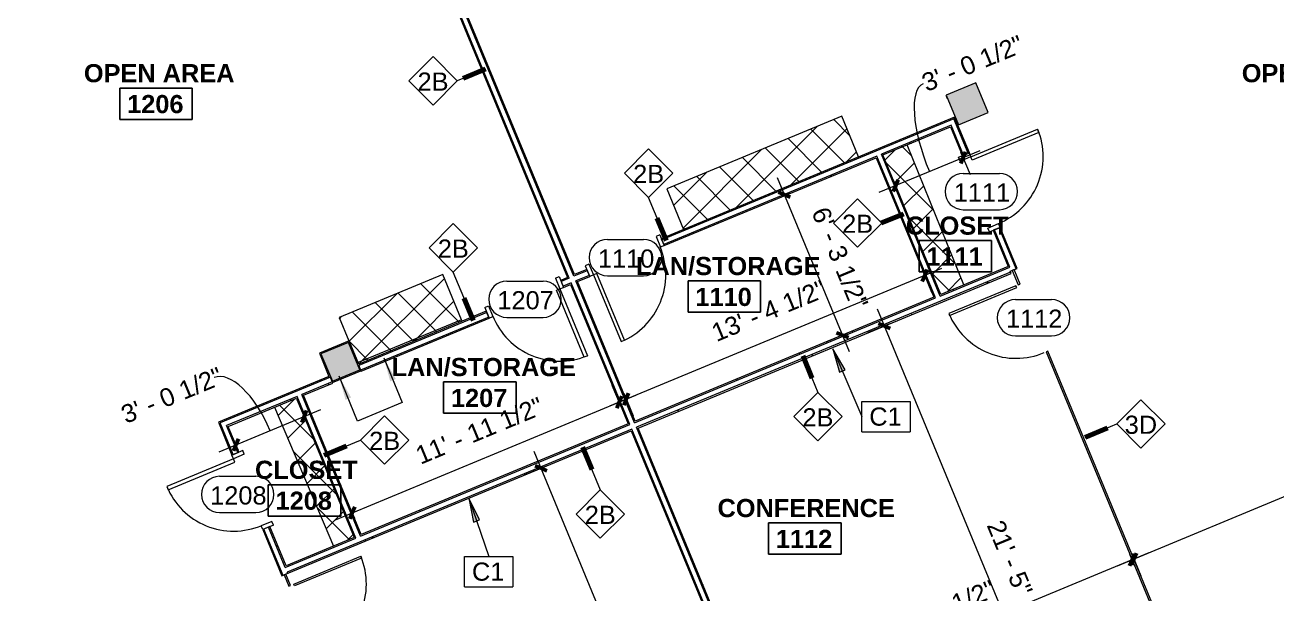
# Model space of a CAD drawing. Header units: inches. Extents: x 488 to 2071, y 800 to 2512.
# Drawn here: x 921 to 1542, y 1842 to 2124 of the extents above; entities that cross this region are included whole.
import ezdxf

# ---------------------------------------------------------------- set-up
doc = ezdxf.new("R2010")
doc.units = ezdxf.units.IN
doc.header["$MEASUREMENT"] = 0
for name, color, linetype, lineweight in [('A-ANNO-DIMS', 211, 'Continuous', 9), ('A-ANNO-DIMS-96', 211, 'Continuous', 9), ('A-ANNO-KEYN', 231, 'Continuous', 9), ('A-ANNO-NOTE', 131, 'Continuous', 9), ('A-AREA-IDEN', 2, 'Continuous', 9), ('A-COLS', 52, 'Continuous', 13), ('A-DOOR', 31, 'Continuous', 13), ('A-DOOR-FRAM', 31, 'Continuous', 20), ('A-DOOR-IDEN', 31, 'Continuous', 9), ('A-Flor-Shel-Tptn', 8, 'Continuous', 9), ('A-GLAZ-CURT', 52, 'Continuous', 9), ('A-WALL', 113, 'Continuous', 9), ('A-WALL-IDEN', 211, 'Continuous', 9), ('A-WALL-PATT', 111, 'Continuous', 13), ('I-WALL', 2, 'Continuous', 9), ('Q-CASE', 31, 'Continuous', 9), ('S-Cols', 8, 'Continuous', 9)]:
    doc.layers.add(name, color=color, linetype=linetype, lineweight=lineweight)
doc.styles.add('Arial', font='arial.ttf', dxfattribs={"height": 9})
doc.styles.add('Swis721 Lt BT', font='swissl.ttf', dxfattribs={"height": 9})
doc.styles.add('Swis721 Lt BT_B', font='', dxfattribs={"height": 9})
doc.styles.get('Swis721 Lt BT_B').set_extended_font_data('Swis721 Lt BT', bold=True)
doc.dimstyles.new('OTJ_-_3_32__Linear__1_2__Tolerance', dxfattribs={"dimscale": 12, "dimtxt": 9.497835, "dimasz": 0.375, "dimexe": 0.75, "dimexo": 0.5, "dimgap": 0.5, "dimtad": 1, "dimdec": 1, "dimrnd": 0.5, "dimzin": 3, "dimdsep": 46, "dimlunit": 4, "dimtxsty": 'Swis721 Lt BT', "dimblk1": 'OBLIQUE', "dimblk2": 'OBLIQUE', "dimsah": 1, "dimcen": 0.09, "dimdle": 0.75, "dimazin": 0, "dimtfac": 1, "dimtdec": 4, "dimtix": 1, "dimtmove": 0, "dimatfit": 3, "dimfxl": 1, "dimtvp": 1, "dimfrac": 2, "dimtolj": 1, "dimtzin": 0, "dimarcsym": 2})
doc.dimstyles.new('OTJ_-_3_32__Linear__1_2__Tolerance_1', dxfattribs={"dimscale": 12, "dimtxt": 9.497835, "dimasz": 0.375, "dimexe": 0.75, "dimexo": 0.5, "dimgap": 0.5, "dimtad": 1, "dimdec": 1, "dimrnd": 0.5, "dimzin": 3, "dimdsep": 46, "dimlunit": 4, "dimtxsty": 'Swis721 Lt BT', "dimblk1": 'OBLIQUE', "dimblk2": 'OBLIQUE', "dimsah": 1, "dimcen": 0.09, "dimdle": 0.75, "dimazin": 0, "dimtfac": 1, "dimtdec": 4, "dimtix": 1, "dimtmove": 1, "dimatfit": 3, "dimfxl": 1, "dimtvp": 1, "dimfrac": 2, "dimtolj": 1, "dimtzin": 0, "dimarcsym": 2})
pattern_1 = [(0, (0, 0), (30.72, 7.68), [1.267, -21.773, 1.267, -21.773, -122.88]), (0, (0, 0), (30.72, 7.68), [-46.08, 1.267, -44.813, 1.267, -21.773, -53.76]), (0, (0, 0), (30.72, 7.68), [-115.2, 1.267, -14.093, 1.267, -37.133]), (120, (11.52, 3.84), (-22.011075, 22.7643), [1.267, -21.773, 1.267, -21.773, -122.88]), (120, (11.52, 3.84), (-22.011075, 22.7643), [-46.08, 1.267, -44.813, 1.267, -21.773, -53.76]), (120, (11.52, 3.84), (-22.011075, 22.7643), [-115.2, 1.267, -14.093, 1.267, -37.133]), (240, (15.36, 19.2), (-8.708925, -30.4443), [1.267, -21.773, 1.267, -21.773, -122.88]), (240, (15.36, 19.2), (-8.708925, -30.4443), [-46.08, 1.267, -44.813, 1.267, -21.773, -53.76]), (240, (15.36, 19.2), (-8.708925, -30.4443), [-115.2, 1.267, -14.093, 1.267, -37.133])]
pattern_2 = [(22.5, (-1799.323, -1391.726), (-4.336186, 10.46848), []), (112.5, (-1799.323, -1391.726), (-10.46848, -4.336186), [])]

# ---------------------------------------------------------------- blocks, each defined once
blk = doc.blocks.new('Revit Link EDITED_dwg-5488103-Level 1 CONSTRUCTION')
at = {"layer": 'S-Cols', "color": 7}
blk.add_line((1378.56, 2087.83), (1377.81, 2089.62), dxfattribs=at)
blk = doc.blocks.new('System Panel - Glazed-5474423-Level 1 CONSTRUCTION')
at = {"layer": 'A-GLAZ-CURT', "lineweight": 13}
for p, q in [((-108.23, 1.75), (-114.27, 1.75)), ((-114.27, 1.75), (-114.27, 0.75)), ((-114.27, 0.75), (-108.23, 0.75)), ((-108.23, 0.75), (-108.23, 1.75)), ((114.27, 1.75), (-72.23, 1.75)), ((-72.23, 1.75), (-72.23, 0.75)), ((-72.23, 0.75), (114.27, 0.75)), ((114.27, 0.75), (114.27, 1.75))]:
    blk.add_line(p, q, dxfattribs=at)
blk = doc.blocks.new('Single Glass Door - Full Rail - Long Handle-5453632-Level 1 CONSTRUCTION')
at = {"layer": 'A-DOOR', "lineweight": 20}
for p, q in [((17, -2), (18, -2)), ((17, -38), (17, -2)), ((18, -2), (18, -38)), ((18, -38), (17, -38))]:
    blk.add_line(p, q, dxfattribs=at)
at = {"layer": 'A-DOOR', "lineweight": 9}
blk.add_arc((18, -2), 36, 179.5, 270, dxfattribs=at)
blk = doc.blocks.new('System Panel - Glazed-5484080-Level 1 CONSTRUCTION')
at = {"layer": 'A-GLAZ-CURT', "lineweight": 13}
for p, q in [((71.58, 1.75), (-115.31, 1.75)), ((-115.31, 1.75), (-115.31, 0.75)), ((-115.31, 0.75), (71.58, 0.75)), ((71.58, 0.75), (71.58, 1.75)), ((115.31, 1.75), (107.58, 1.75)), ((107.58, 1.75), (107.58, 0.75)), ((107.58, 0.75), (115.31, 0.75)), ((115.31, 0.75), (115.31, 1.75))]:
    blk.add_line(p, q, dxfattribs=at)
blk = doc.blocks.new('Single Glass Door - Full Rail - Long Handle-5456995-Level 1 CONSTRUCTION')
at = {"layer": 'A-DOOR', "lineweight": 20}
for p, q in [((17, 38), (17, 2)), ((18, 38), (17, 38)), ((18, 2), (18, 38)), ((17, 2), (18, 2))]:
    blk.add_line(p, q, dxfattribs=at)
at = {"layer": 'A-DOOR', "lineweight": 9}
blk.add_arc((18, 2), 36, 90, 180.5, dxfattribs=at)
blk = doc.blocks.new('Single Flush - OTJ_SOLIDFLUSH_ALUM-5456984-Level 1 CONSTRUCTION')
at = {"layer": 'A-DOOR', "lineweight": 20}
for p, q in [((16.15625, 37.6875), (16.15625, 1.875)), ((17.90625, 37.6875), (16.15625, 37.6875)), ((17.90625, 1.875), (17.90625, 37.6875)), ((16.15625, 1.875), (17.90625, 1.875))]:
    blk.add_line(p, q, dxfattribs=at)
at = {"layer": 'A-DOOR', "lineweight": 9}
blk.add_arc((17.90625, 1.875), 35.8125, 90, 180.5, dxfattribs=at)
at = {"layer": 'A-DOOR-FRAM'}
for p, q in [((-20, -3.875), (-20, 1.875)), ((-20, 1.875), (-18, 1.875)), ((-18, -3.875), (-18, 1.875)), ((18.000004, -3.875), (18.000004, 1.875)), ((18.000004, 1.875), (20.000004, 1.875)), ((20.000004, -3.875), (20.000004, 1.875)), ((-20, -3.875), (-18, -3.875)), ((18.000004, -3.875), (20.000004, -3.875))]:
    blk.add_line(p, q, dxfattribs=at)
blk = doc.blocks.new('Single Flush - OTJ_SOLIDFLUSH_ALUM-5456983-Level 1 CONSTRUCTION')
at = {"layer": 'A-DOOR', "lineweight": 20}
for p, q in [((16.15625, -1.875), (17.90625, -1.875)), ((16.15625, -37.6875), (16.15625, -1.875)), ((17.90625, -1.875), (17.90625, -37.6875)), ((17.90625, -37.6875), (16.15625, -37.6875))]:
    blk.add_line(p, q, dxfattribs=at)
at = {"layer": 'A-DOOR', "lineweight": 9}
blk.add_arc((17.90625, -1.875), 35.8125, 179.5, 270, dxfattribs=at)
at = {"layer": 'A-DOOR-FRAM'}
for p, q in [((-20, 3.875), (-20, -1.875)), ((-20, 3.875), (-18, 3.875)), ((-18, 3.875), (-18, -1.875)), ((18.000004, 3.875), (18.000004, -1.875)), ((18.000004, 3.875), (20.000004, 3.875)), ((20.000004, 3.875), (20.000004, -1.875)), ((-20, -1.875), (-18, -1.875)), ((18.000004, -1.875), (20.000004, -1.875))]:
    blk.add_line(p, q, dxfattribs=at)
blk = doc.blocks.new('Single Flush - OTJ_SOLIDFLUSH_ALUM-5456996-Level 1 CONSTRUCTION')
at = {"layer": 'A-DOOR', "lineweight": 20}
for p, q in [((16.15625, -1.875), (17.90625, -1.875)), ((16.15625, -37.6875), (16.15625, -1.875)), ((17.90625, -1.875), (17.90625, -37.6875)), ((17.90625, -37.6875), (16.15625, -37.6875))]:
    blk.add_line(p, q, dxfattribs=at)
at = {"layer": 'A-DOOR', "lineweight": 9}
blk.add_arc((17.90625, -1.875), 35.8125, 179.5, 270, dxfattribs=at)
at = {"layer": 'A-DOOR-FRAM'}
for p, q in [((-20, 3.875), (-20, -1.875)), ((-20, 3.875), (-18, 3.875)), ((-18, 3.875), (-18, -1.875)), ((18.000004, 3.875), (18.000004, -1.875)), ((18.000004, 3.875), (20.000004, 3.875)), ((20.000004, 3.875), (20.000004, -1.875)), ((-20, -1.875), (-18, -1.875)), ((18.000004, -1.875), (20.000004, -1.875))]:
    blk.add_line(p, q, dxfattribs=at)
blk = doc.blocks.new('System Panel - Glazed-5474425-Level 1 CONSTRUCTION')
at = {"layer": 'A-GLAZ-CURT', "lineweight": 13}
for p, q in [((-119.8, 1.75), (-257.8, 1.75)), ((-257.8, 1.75), (-257.8, 0.75)), ((-257.8, 0.75), (-119.8, 0.75)), ((-119.8, 0.75), (-119.8, 1.75)), ((33.84, 1.75), (-83.8, 1.75)), ((-83.8, 1.75), (-83.8, 0.75)), ((-83.8, 0.75), (33.84, 0.75)), ((33.84, 0.75), (33.84, 1.75)), ((85.84, 1.75), (69.84, 1.75)), ((69.84, 1.75), (69.84, 0.75)), ((69.84, 0.75), (85.84, 0.75)), ((85.84, 0.75), (85.84, 1.75)), ((216.3, 1.75), (121.84, 1.75)), ((121.84, 1.75), (121.84, 0.75)), ((121.84, 0.75), (216.3, 0.75)), ((216.3, 0.75), (216.3, 1.75)), ((257.8, 1.75), (252.3, 1.75)), ((252.3, 1.75), (252.3, 0.75)), ((252.3, 0.75), (257.8, 0.75)), ((257.8, 0.75), (257.8, 1.75))]:
    blk.add_line(p, q, dxfattribs=at)
blk = doc.blocks.new('C-Counter Top - ADJ HEIGHT-5345499-Level 1 CONSTRUCTION')
at = {"layer": 'Q-CASE'}
h = blk.add_hatch(dxfattribs=at)
h.set_pattern_fill('FP_12', color=256, style=0, pattern_type=2)
h.set_pattern_definition(pattern_2)
h.paths.add_polyline_path([(-47.03, 0.75), (8.46, 0.75), (8.46, 25), (-47.26, 25), (-47.26, 12.49), (-47.03, 12.49), (-47.03, 1.32)], flags=0)
h = blk.add_hatch(dxfattribs=at)
h.set_pattern_fill('FP_12', color=256, style=0, pattern_type=2)
h.set_pattern_definition(pattern_2)
h.paths.add_polyline_path([(-47.03, 0), (8.46, 0), (8.46, 0.75), (-47.03, 0.75), (-47.03, 0.1)], flags=0)
for p, q in [((8.46, 25), (-47.26, 25)), ((-47.26, 25), (-47.26, 12.49)), ((8.46, 0.75), (8.46, 25)), ((8.46, 0.75), (-47.03, 0.75)), ((8.46, 0), (8.46, 0.75))]:
    blk.add_line(p, q, dxfattribs=at)
blk = doc.blocks.new('C-Counter Top - ADJ HEIGHT-5345645-Level 1 CONSTRUCTION')
at = {"layer": 'Q-CASE'}
h = blk.add_hatch(dxfattribs=at)
h.set_pattern_fill('FP_13', color=256, style=0, pattern_type=2)
h.set_pattern_definition([(22.5, (-1974.048, -1388.541), (-4.336186, 10.46848), []), (112.5, (-1974.048, -1388.541), (-10.46848, -4.336186), [])])
h.paths.add_polyline_path([(-47.26, 3.19), (46.71, 3.19), (46.71, 25), (-47.26, 25)], flags=0)
for p, q in [((46.71, 25), (-47.26, 25)), ((-47.26, 25), (-47.26, 3.19)), ((46.71, 3.19), (46.71, 25))]:
    blk.add_line(p, q, dxfattribs=at)
blk = doc.blocks.new('Casework 8 - Casework 6-5348064-Level 1 CONSTRUCTION')
at = {"layer": 'Q-CASE'}
h = blk.add_hatch(dxfattribs=at)
h.set_pattern_fill('FP_16', color=256, style=0, pattern_type=2)
h.set_pattern_definition([(315, (-237.587, 2900.822), (8.012227, 8.012227), []), (45, (-237.587, 2900.822), (-8.012227, 8.012227), [])])
h.paths.add_polyline_path([(1628.51, 1827), (1632.77, 1816.73), (1701.93, 1845.37), (1697.42, 1856.25), (1632.43, 1828.67)], flags=0)
blk.add_line((1697.42, 1856.25), (1628.51, 1827), dxfattribs=at)
blk = doc.blocks.new('Casework 9 - Casework 6-5348121-Level 1 CONSTRUCTION')
at = {"layer": 'Q-CASE'}
h = blk.add_hatch(dxfattribs=at)
h.set_pattern_fill('FP_17', color=256, style=0, pattern_type=2)
h.set_pattern_definition([(315.5, (-374.314, 3184.694), (7.942003, 8.08184), []), (45.5, (-374.314, 3184.694), (-8.08184, 7.942003), [])])
h.paths.add_polyline_path([(1628.51, 1827), (1629.81, 1823.95), (1633.34, 1815.64), (1702.5, 1844.29), (1697.42, 1856.25), (1629.33, 1827.35)], flags=0)
blk.add_line((1633.34, 1815.64), (1702.5, 1844.29), dxfattribs=at)
blk = doc.blocks.new('Room Tag - Room Name and Number-3379422-Level 1 CONSTRUCTION')
at = {"layer": 'A-AREA-IDEN'}
for p, q in [((-0.1881, -0.1636), (-0.1881, -0.0018)), ((-0.1881, -0.0018), (0.1869, -0.0018)), ((0.1869, -0.0018), (-0.1881, -0.0018)), ((-0.1881, -0.0018), (-0.1881, -0.1636)), ((0.1869, -0.0018), (0.1869, -0.1636)), ((0.1869, -0.1636), (0.1869, -0.0018)), ((0.1869, -0.1636), (-0.1881, -0.1636)), ((-0.1881, -0.1636), (0.1869, -0.1636))]:
    blk.add_line(p, q, dxfattribs=at)
blk = doc.blocks.new('Wall Tag - 1_4_-62626-Level 1 CONSTRUCTION')
at = {"layer": 'A-WALL-IDEN'}
for p, q in [((-0.125, 0), (0, 0.125)), ((0, 0.125), (0.125, 0)), ((-0.125, 0), (0, -0.125)), ((0, -0.125), (0.125, 0))]:
    blk.add_line(p, q, dxfattribs=at)
blk = doc.blocks.new('Door Tag - Door Tag-41184-Level 1 CONSTRUCTION')
at = {"layer": 'A-DOOR-IDEN'}
for p, q in [((-0.09375, 0.09375), (0.09375, 0.09375)), ((-0.09375, -0.09375), (0.09375, -0.09375))]:
    blk.add_line(p, q, dxfattribs=at)
for centre, start, end in [((-0.09375, 0), 90, 270), ((0.09375, 0), 270, 90)]:
    blk.add_arc(centre, 0.09375, start, end, dxfattribs=at)
blk = doc.blocks.new('Align symbol - U shaped 2016 - symbol_align 01-5458585-Level 1 CONSTRUCTION')
at = {"layer": 'A-ANNO-NOTE'}
for points in [[(-0.015625, 0.125), (0.015625, 0.125), (0, 0)], [(0.234375, 0.125), (0.265625, 0.125), (0.25, 0)]]:
    blk.add_hatch(color=256, dxfattribs=at).paths.add_polyline_path(points, flags=0)
for p, q in [((0, 0.25), (0.25, 0.25)), ((0, 0), (0, 0.25)), ((0.25, 0.25), (0.25, 0))]:
    blk.add_line(p, q, dxfattribs=at)
blk = doc.blocks.new('DIMBLOCK15-Level 1 CONSTRUCTION')
at = {"layer": 'A-ANNO-DIMS-96'}
for p, q in [((1329.8, 1962.39), (1294.05, 2048.7)), ((1300.1, 2041.47), (1289.18, 2036.94)), ((1297.5, 2040.39), (1300.1, 2041.47)), ((1328.96, 1971.79), (1318.05, 1967.26)), ((1326.36, 1970.71), (1328.96, 1971.79))]:
    blk.add_line(p, q, dxfattribs=at)
at = {"layer": 'A-ANNO-DIMS-96', "lineweight": 50}
for p, q in [((1297.5, 2040.39), (1294.56, 2041.6)), ((1297.5, 2040.39), (1300.44, 2039.17)), ((1326.36, 1970.71), (1323.42, 1971.93)), ((1326.36, 1970.71), (1329.3, 1969.49))]:
    blk.add_line(p, q, dxfattribs=at)
at = {"layer": 'A-ANNO-DIMS-96', "color": 0, "insert": (1319.14, 2035.21), "char_height": 9, "width": 59.1579, "attachment_point": 1, "rotation": 292.5, "line_spacing_factor": 1.005062, "style": 'Swis721 Lt BT'}
blk.add_mtext('6\' - 3 1/2"', dxfattribs=at)
blk = doc.blocks.new('_Oblique')
at = {"color": 0, "linetype": 'ByBlock', "lineweight": -2}
blk.add_line((-0.5, -0.5), (0.5, 0.5), dxfattribs=at)
blk = doc.blocks.new('DIMBLOCK16-Level 1 CONSTRUCTION')
at = {"layer": 'A-ANNO-DIMS-96'}
for p, q in [((1278.58, 1658.85), (1173.31, 1913)), ((1179.36, 1905.76), (1168.44, 1901.24)), ((1176.76, 1904.68), (1179.36, 1905.76)), ((1277.74, 1668.24), (1266.82, 1663.72)), ((1275.14, 1667.17), (1277.74, 1668.24))]:
    blk.add_line(p, q, dxfattribs=at)
at = {"layer": 'A-ANNO-DIMS-96', "lineweight": 50}
for p, q in [((1176.76, 1904.68), (1173.82, 1905.9)), ((1176.76, 1904.68), (1179.7, 1903.46)), ((1275.14, 1667.17), (1272.2, 1668.38)), ((1275.14, 1667.17), (1278.08, 1665.95))]:
    blk.add_line(p, q, dxfattribs=at)
at = {"layer": 'A-ANNO-DIMS-96', "color": 0, "insert": (1235.75, 1809.32), "char_height": 9, "width": 42.8759, "attachment_point": 1, "rotation": 292.5, "line_spacing_factor": 1.005062, "style": 'Swis721 Lt BT'}
blk.add_mtext('21\' - 5"', dxfattribs=at)
blk = doc.blocks.new('DIMBLOCK17-Level 1 CONSTRUCTION')
at = {"layer": 'A-ANNO-DIMS-96'}
for p, q in [((1448.96, 1729.42), (1343.69, 1983.57)), ((1349.74, 1976.33), (1338.82, 1971.81)), ((1347.13, 1975.25), (1349.74, 1976.33)), ((1448.12, 1738.82), (1437.2, 1734.29)), ((1445.52, 1737.74), (1448.12, 1738.82))]:
    blk.add_line(p, q, dxfattribs=at)
at = {"layer": 'A-ANNO-DIMS-96', "lineweight": 50}
for p, q in [((1347.13, 1975.25), (1344.19, 1976.47)), ((1347.13, 1975.25), (1350.07, 1974.04)), ((1445.52, 1737.74), (1442.58, 1738.96)), ((1445.52, 1737.74), (1448.46, 1736.52))]:
    blk.add_line(p, q, dxfattribs=at)
at = {"layer": 'A-ANNO-DIMS-96', "color": 0, "insert": (1406.13, 1879.9), "char_height": 9, "width": 42.8759, "attachment_point": 1, "rotation": 292.5, "line_spacing_factor": 1.005062, "style": 'Swis721 Lt BT'}
blk.add_mtext('21\' - 5"', dxfattribs=at)
blk = doc.blocks.new('DIMBLOCK18-Level 1 CONSTRUCTION')
at = {"layer": 'A-ANNO-DIMS-96'}
for p, q in [((1375.49, 2003.72), (1210.73, 1935.48)), ((1366.1, 2002.88), (1370.62, 1991.96)), ((1367.17, 2000.28), (1366.1, 2002.88)), ((1217.97, 1941.53), (1222.49, 1930.61)), ((1219.05, 1938.92), (1217.97, 1941.53))]:
    blk.add_line(p, q, dxfattribs=at)
at = {"layer": 'A-ANNO-DIMS-96', "lineweight": 50}
for p, q in [((1367.17, 2000.28), (1368.39, 2003.22)), ((1367.17, 2000.28), (1365.96, 1997.34)), ((1219.05, 1938.92), (1217.83, 1935.98)), ((1219.05, 1938.92), (1220.26, 1941.86))]:
    blk.add_line(p, q, dxfattribs=at)
at = {"layer": 'A-ANNO-DIMS-96', "color": 0, "insert": (1260.38, 1975.54), "char_height": 9, "width": 67.118, "attachment_point": 1, "rotation": 22.5, "line_spacing_factor": 1.005062, "style": 'Swis721 Lt BT'}
blk.add_mtext('13\' - 4 1/2"', dxfattribs=at)
blk = doc.blocks.new('DIMBLOCK19-Level 1 CONSTRUCTION')
at = {"layer": 'A-ANNO-DIMS-96'}
for p, q in [((1216.66, 1934.88), (1212.14, 1945.8)), ((1074.77, 1879.16), (1223.9, 1940.93)), ((1215.58, 1937.49), (1216.66, 1934.88)), ((1084.16, 1880), (1079.64, 1890.92)), ((1083.08, 1882.6), (1084.16, 1880))]:
    blk.add_line(p, q, dxfattribs=at)
at = {"layer": 'A-ANNO-DIMS-96', "lineweight": 50}
for p, q in [((1215.58, 1937.49), (1216.8, 1940.43)), ((1215.58, 1937.49), (1214.36, 1934.55)), ((1083.08, 1882.6), (1081.86, 1879.66)), ((1083.08, 1882.6), (1084.3, 1885.54))]:
    blk.add_line(p, q, dxfattribs=at)
at = {"layer": 'A-ANNO-DIMS-96', "color": 0, "insert": (1113.54, 1914.72), "char_height": 9, "width": 75.0781, "attachment_point": 1, "rotation": 22.5, "line_spacing_factor": 1.005062, "style": 'Swis721 Lt BT'}
blk.add_mtext('11\' - 11 1/2"', dxfattribs=at)
blk = doc.blocks.new('DIMBLOCK20-Level 1 CONSTRUCTION')
at = {"layer": 'A-ANNO-DIMS-96'}
for p, q in [((1478.4, 1862.73), (1275.65, 1778.75)), ((1469.01, 1861.89), (1473.53, 1850.97)), ((1470.09, 1859.29), (1469.01, 1861.89)), ((1282.89, 1784.8), (1287.41, 1773.88)), ((1283.97, 1782.19), (1282.89, 1784.8))]:
    blk.add_line(p, q, dxfattribs=at)
at = {"layer": 'A-ANNO-DIMS-96', "lineweight": 50}
for p, q in [((1470.09, 1859.29), (1468.87, 1856.35)), ((1470.09, 1859.29), (1471.31, 1862.23)), ((1283.97, 1782.19), (1285.18, 1785.13)), ((1283.97, 1782.19), (1282.75, 1779.25))]:
    blk.add_line(p, q, dxfattribs=at)
at = {"layer": 'A-ANNO-DIMS-96', "color": 0, "insert": (1344.3, 1826.68), "char_height": 9, "width": 67.118, "attachment_point": 1, "rotation": 22.5, "line_spacing_factor": 1.005062, "style": 'Swis721 Lt BT'}
blk.add_mtext('16\' - 9 1/2"', dxfattribs=at)
blk = doc.blocks.new('DIMBLOCK21-Level 1 CONSTRUCTION')
at = {"layer": 'A-ANNO-DIMS-96'}
for p, q in [((1779.66, 1997.64), (1786.69, 1980.68)), ((1783.25, 1989), (1779.66, 1997.64)), ((1791.56, 1992.44), (1462.7, 1856.22)), ((1469.93, 1862.27), (1474.46, 1851.35)), ((1471.01, 1859.67), (1469.93, 1862.27))]:
    blk.add_line(p, q, dxfattribs=at)
at = {"layer": 'A-ANNO-DIMS-96', "lineweight": 50}
for p, q in [((1783.25, 1989), (1782.03, 1986.06)), ((1783.25, 1989), (1784.46, 1991.94)), ((1471.01, 1859.67), (1469.79, 1856.73)), ((1471.01, 1859.67), (1472.23, 1862.61))]:
    blk.add_line(p, q, dxfattribs=at)
at = {"layer": 'A-ANNO-DIMS-96', "color": 0, "insert": (1603.73, 1934.14), "char_height": 9, "width": 42.8759, "attachment_point": 1, "rotation": 22.5, "line_spacing_factor": 1.005062, "style": 'Swis721 Lt BT'}
blk.add_mtext('28\' - 2"', dxfattribs=at)
blk = doc.blocks.new('DIMBLOCK24-Level 1 CONSTRUCTION')
at = {"layer": 'A-ANNO-DIMS-96'}
for p, q in [((1394.57, 2062.17), (1344.45, 2041.41)), ((1385.18, 2061.33), (1389.7, 2050.41)), ((1386.26, 2058.73), (1385.18, 2061.33)), ((1351.69, 2047.46), (1356.21, 2036.54)), ((1352.77, 2044.85), (1351.69, 2047.46))]:
    blk.add_line(p, q, dxfattribs=at)
at = {"layer": 'A-ANNO-DIMS-96', "lineweight": 50}
for p, q in [((1386.26, 2058.73), (1385.04, 2055.79)), ((1386.26, 2058.73), (1387.48, 2061.67)), ((1352.77, 2044.85), (1351.55, 2041.91)), ((1352.77, 2044.85), (1353.99, 2047.79))]:
    blk.add_line(p, q, dxfattribs=at)
at = {"layer": 'A-ANNO-DIMS-96'}
blk.add_ellipse((1382.28, 2057.08), major_axis=(-15.87, 38.31), ratio=0.333293, start_param=0, end_param=1.570796, dxfattribs=at)
at = {"layer": 'A-ANNO-DIMS-96', "color": 0, "insert": (1364.7, 2099.53), "char_height": 9, "width": 59.1579, "attachment_point": 1, "rotation": 22.5, "line_spacing_factor": 1.005062, "style": 'Swis721 Lt BT'}
blk.add_mtext('3\' - 0 1/2"', dxfattribs=at)
blk = doc.blocks.new('DIMBLOCK25-Level 1 CONSTRUCTION')
at = {"layer": 'A-ANNO-DIMS-96'}
for p, q in [((1060.33, 1927.74), (1055.81, 1938.66)), ((1017.06, 1912.86), (1067.57, 1933.79)), ((1059.25, 1930.34), (1060.33, 1927.74)), ((1026.45, 1913.71), (1021.93, 1924.62)), ((1025.37, 1916.31), (1026.45, 1913.71))]:
    blk.add_line(p, q, dxfattribs=at)
at = {"layer": 'A-ANNO-DIMS-96', "lineweight": 50}
for p, q in [((1059.25, 1930.34), (1060.47, 1933.28)), ((1059.25, 1930.34), (1058.03, 1927.4)), ((1025.37, 1916.31), (1024.16, 1913.37)), ((1025.37, 1916.31), (1026.59, 1919.25))]:
    blk.add_line(p, q, dxfattribs=at)
at = {"layer": 'A-ANNO-DIMS-96'}
blk.add_ellipse((1027.97, 1917.39), major_axis=(-13.37, 32.28), ratio=0.444165, start_param=4.712389, end_param=6.283185, dxfattribs=at)
at = {"layer": 'A-ANNO-DIMS-96', "color": 0, "insert": (967.34, 1934.94), "char_height": 9, "width": 59.1579, "attachment_point": 1, "rotation": 22.5, "line_spacing_factor": 1.005062, "style": 'Swis721 Lt BT'}
blk.add_mtext('3\' - 0 1/2"', dxfattribs=at)
blk = doc.blocks.new('Keynote Tag - Keynote Number - Boxed-135510-Level 1 CONSTRUCTION')
at = {"layer": 'A-ANNO-KEYN'}
for p, q in [((-0.125, -0.0792), (-0.125, 0.0781)), ((-0.125, 0.0781), (0.125, 0.0781)), ((0.125, 0.0781), (0.125, -0.0792)), ((-0.125, -0.0792), (0.125, -0.0792))]:
    blk.add_line(p, q, dxfattribs=at)

msp = doc.modelspace()

# ---------------------------------------------------------------- hatches: boundary and pattern name
at = {"layer": 'A-ANNO-KEYN'}
for points in [[(1321.57, 1963.94), (1324.84, 1952.28), (1327.74, 1953.53)], [(1140.93, 1889.89), (1143.31, 1878.02), (1146.3, 1879.04)]]:
    msp.add_hatch(color=256, dxfattribs=at).paths.add_polyline_path(points, flags=0)
at = {"layer": 'A-COLS'}
msp.add_hatch(color=250, dxfattribs=at).paths.add_polyline_path([(1383.89, 2074.95), (1398.67, 2081.07), (1392.55, 2095.86), (1377.77, 2089.73), (1383.87, 2075)], flags=0)
at = {"layer": 'A-WALL'}
msp.add_hatch(color=250, dxfattribs=at).paths.add_polyline_path([(1073.22, 1947.81), (1086.85, 1953.46), (1081.2, 1967.09), (1067.57, 1961.44), (1072.37, 1949.85)], flags=0)
at = {"layer": 'A-WALL-PATT', "lineweight": 9}
h = msp.add_hatch(dxfattribs=at)
h.set_pattern_fill('FP_1', color=256, style=0, pattern_type=2)
h.set_pattern_definition(pattern_1)
h.paths.add_polyline_path([(1319.88, 1685.7), (1320.46, 1685.94), (1221.83, 1924.03), (1221.26, 1923.79), (1319.85, 1685.77)], flags=0)
h.paths.add_polyline_path([(1220.3, 1926.1), (1220.88, 1926.34), (1191.72, 1996.64), (1191.18, 1996.41), (1220.2, 1926.34)], flags=0)
h.paths.add_polyline_path([(1190.22, 1998.72), (1190.8, 1998.96), (1060.1, 2314.49), (1059.52, 2314.25), (1190.12, 1998.96)], flags=0)
h = msp.add_hatch(dxfattribs=at)
h.set_pattern_fill('FP_1', color=256, style=0, pattern_type=2)
h.set_pattern_definition(pattern_1)
h.paths.add_polyline_path([(1322.76, 1686.89), (1323.34, 1687.13), (1224.72, 1925.23), (1224.14, 1924.99), (1322.76, 1686.9)], flags=0)
h.paths.add_polyline_path([(1223.19, 1927.3), (1223.76, 1927.54), (1194.64, 1997.85), (1194.06, 1997.61), (1223.09, 1927.54)], flags=0)
h.paths.add_polyline_path([(1193.11, 1999.92), (1193.68, 2000.16), (1124.51, 2167.16), (1123.93, 2166.92), (1190.8, 2005.49)], flags=0)
h.paths.add_polyline_path([(1122.98, 2169.23), (1123.55, 2169.47), (1062.99, 2315.69), (1062.41, 2315.45), (1122.88, 2169.47)], flags=0)
h = msp.add_hatch(dxfattribs=at)
h.set_pattern_fill('FP_1', color=256, style=0, pattern_type=2)
h.set_pattern_definition(pattern_1)
h.paths.add_polyline_path([(1086.28, 1955.67), (1149.84, 1981.99), (1149.6, 1982.57), (1086.04, 1956.25)], flags=0)
h.paths.add_polyline_path([(1186.79, 1997.3), (1190.22, 1998.72), (1189.98, 1999.3), (1186.55, 1997.88)], flags=0)
h.paths.add_polyline_path([(1193.68, 2000.16), (1199.72, 2002.66), (1199.49, 2003.24), (1193.44, 2000.73)], flags=0)
h.paths.add_polyline_path([(1236.68, 2017.97), (1382.23, 2078.26), (1381.99, 2078.83), (1236.44, 2018.54)], flags=0)
h = msp.add_hatch(dxfattribs=at)
h.set_pattern_fill('FP_1', color=256, style=0, pattern_type=2)
h.set_pattern_definition(pattern_1)
h.paths.add_polyline_path([(1511.31, 1764.99), (1511.88, 1765.25), (1502.91, 1786.9), (1502.34, 1786.66), (1511.27, 1765.08)], flags=0)
h.paths.add_polyline_path([(1412.48, 2003.59), (1413.06, 2003.83), (1404.64, 2024.15), (1404.06, 2023.91), (1410.04, 2009.48)], flags=0)
h.paths.add_polyline_path([(1388.75, 2060.87), (1389.33, 2061.11), (1382.23, 2078.26), (1381.65, 2078.02), (1386.56, 2066.17)], flags=0)
h = msp.add_hatch(dxfattribs=at)
h.set_pattern_fill('FP_1', color=256, style=0, pattern_type=2)
h.set_pattern_definition(pattern_1)
h.paths.add_polyline_path([(1087.48, 1952.78), (1151.03, 1979.11), (1150.79, 1979.68), (1087.24, 1953.36), (1087.42, 1952.92)], flags=0)
h.paths.add_polyline_path([(1187.99, 1994.41), (1191.41, 1995.83), (1191.18, 1996.41), (1187.75, 1994.99)], flags=0)
h.paths.add_polyline_path([(1194.88, 1997.27), (1200.92, 1999.77), (1200.68, 2000.35), (1194.64, 1997.85), (1194.74, 1997.61)], flags=0)
h.paths.add_polyline_path([(1237.88, 2015.08), (1343.58, 2058.87), (1343.34, 2059.44), (1237.64, 2015.66)], flags=0)
h.paths.add_polyline_path([(1345.89, 2059.82), (1380.54, 2074.17), (1380.3, 2074.75), (1345.65, 2060.4), (1345.79, 2060.06)], flags=0)
h = msp.add_hatch(dxfattribs=at)
h.set_pattern_fill('FP_1', color=256, style=0, pattern_type=2)
h.set_pattern_definition(pattern_1)
h.paths.add_polyline_path([(1508.42, 1763.8), (1509, 1764.03), (1498.42, 1789.57), (1497.85, 1789.33), (1508.14, 1764.49)], flags=0)
h.paths.add_polyline_path([(1408.85, 2004.2), (1409.42, 2004.44), (1401.75, 2022.96), (1401.18, 2022.72), (1408.75, 2004.44)], flags=0)
h.paths.add_polyline_path([(1385.87, 2059.67), (1386.45, 2059.91), (1380.54, 2074.17), (1379.96, 2073.93), (1385.77, 2059.91)], flags=0)
h = msp.add_hatch(dxfattribs=at)
h.set_pattern_fill('FP_1', color=256, style=0, pattern_type=2)
h.set_pattern_definition(pattern_1)
h.paths.add_polyline_path([(1050.46, 1855.75), (1084.9, 1870.06), (1084.67, 1870.6), (1050.22, 1856.33)], flags=0)
h.paths.add_polyline_path([(1087.22, 1870.98), (1220.3, 1926.1), (1220.06, 1926.68), (1086.98, 1871.56)], flags=0)
h.paths.add_polyline_path([(1223.76, 1927.54), (1224.72, 1927.93), (1372.47, 1989.13), (1372.23, 1989.71), (1223.52, 1928.11)], flags=0)
h.paths.add_polyline_path([(1374.78, 1990.09), (1408.85, 2004.2), (1408.61, 2004.78), (1374.54, 1990.66), (1374.73, 1990.2)], flags=0)
h = msp.add_hatch(dxfattribs=at)
h.set_pattern_fill('FP_1', color=256, style=0, pattern_type=2)
h.set_pattern_definition(pattern_1)
h.paths.add_polyline_path([(1051.65, 1852.86), (1221.5, 1923.21), (1221.26, 1923.79), (1051.41, 1853.44)], flags=0)
h.paths.add_polyline_path([(1224.96, 1924.65), (1410.04, 2001.31), (1409.8, 2001.89), (1224.72, 1925.23), (1224.82, 1924.99)], flags=0)
at = {"layer": 'A-WALL-PATT'}
h = msp.add_hatch(color=250, dxfattribs=at)
h.paths.add_polyline_path([(1073.33, 1947.19), (1087.38, 1953), (1086.04, 1956.25), (1086.32, 1956.36), (1081.54, 1967.9), (1066.76, 1961.78), (1071.54, 1950.24), (1071.99, 1950.43), (1073.31, 1947.25)], flags=0)
h.paths.add_polyline_path([(1073.22, 1947.81), (1067.57, 1961.44), (1081.2, 1967.09), (1086.85, 1953.46), (1073.33, 1947.86)], flags=0)
at = {"layer": 'A-WALL-PATT', "lineweight": 9}
h = msp.add_hatch(dxfattribs=at)
h.set_pattern_fill('FP_1', color=256, style=0, pattern_type=2)
h.set_pattern_definition(pattern_1)
h.paths.add_polyline_path([(1017.49, 1927.18), (1072.23, 1949.85), (1071.96, 1950.41), (1017.25, 1927.75), (1017.35, 1927.51)], flags=0)
h = msp.add_hatch(dxfattribs=at)
h.set_pattern_fill('FP_1', color=256, style=0, pattern_type=2)
h.set_pattern_definition(pattern_1)
h.paths.add_polyline_path([(1021.57, 1925.48), (1056.03, 1939.76), (1055.79, 1940.33), (1021.33, 1926.06)], flags=0)
h.paths.add_polyline_path([(1058.34, 1940.71), (1073.43, 1946.96), (1073.19, 1947.54), (1058.1, 1941.29), (1058.24, 1940.95)], flags=0)
h = msp.add_hatch(dxfattribs=at)
h.set_pattern_fill('FP_1', color=256, style=0, pattern_type=2)
h.set_pattern_definition(pattern_1)
h.paths.add_polyline_path([(1086.98, 1871.56), (1087.56, 1871.79), (1058.91, 1940.95), (1058.34, 1940.71), (1086.98, 1871.56)], flags=0)
h = msp.add_hatch(dxfattribs=at)
h.set_pattern_fill('FP_1', color=256, style=0, pattern_type=2)
h.set_pattern_definition(pattern_1)
h.paths.add_polyline_path([(1051.11, 1852.54), (1051.69, 1852.78), (1051.41, 1853.44), (1050.85, 1853.16), (1050.98, 1852.86)], flags=0)
h.paths.add_polyline_path([(1049.88, 1855.51), (1050.46, 1855.75), (1042.18, 1875.74), (1041.6, 1875.5), (1049.78, 1855.75)], flags=0)
h.paths.add_polyline_path([(1026.29, 1912.45), (1026.87, 1912.69), (1021.33, 1926.06), (1020.76, 1925.82), (1023.98, 1918.03)], flags=0)

# ---------------------------------------------------------------- linework, layer by layer
at = {"layer": 'A-ANNO-KEYN'}
for p, q in [((1321.57, 1963.94), (1324.84, 1952.28)), ((1327.74, 1953.53), (1321.57, 1963.94)), ((1321.57, 1963.94), (1335.96, 1930.31)), ((1324.84, 1952.28), (1327.74, 1953.53)), ((1140.93, 1889.89), (1143.31, 1878.02)), ((1146.3, 1879.04), (1140.93, 1889.89)), ((1140.93, 1889.89), (1150.79, 1860.99)), ((1143.31, 1878.02), (1146.3, 1879.04))]:
    msp.add_line(p, q, dxfattribs=at)
at = {"layer": 'A-COLS', "color": 55, "lineweight": 20}
for p, q in [((1392.55, 2095.86), (1377.77, 2089.73)), ((1398.67, 2081.07), (1392.55, 2095.86)), ((1377.77, 2089.73), (1383.89, 2074.95)), ((1383.89, 2074.95), (1398.67, 2081.07))]:
    msp.add_line(p, q, dxfattribs=at)
at = {"layer": 'A-WALL', "lineweight": 13}
for p, q in [((1190.8, 1998.96), (1059.86, 2315.07)), ((1193.11, 1999.92), (1123.93, 2166.92)), ((1381.65, 2078.02), (1236.68, 2017.97)), ((1388.75, 2060.87), (1381.65, 2078.02)), ((1380.3, 2074.75), (1345.65, 2060.4)), ((1386.45, 2059.91), (1380.3, 2074.75)), ((1343.34, 2059.44), (1237.64, 2015.66)), ((1372.47, 1989.13), (1343.34, 2059.44)), ((1374.78, 1990.09), (1345.65, 2060.4)), ((1409.42, 2004.44), (1401.75, 2022.96)), ((1412.48, 2003.59), (1404.06, 2023.91)), ((1199.72, 2002.66), (1193.11, 1999.92)), ((1409.8, 2001.89), (1224.14, 1924.99)), ((1374.78, 1990.09), (1409.42, 2004.44)), ((1190.8, 1998.96), (1186.79, 1997.3)), ((1191.75, 1996.65), (1187.75, 1994.99)), ((1220.88, 1926.34), (1191.75, 1996.65)), ((1200.68, 2000.35), (1194.06, 1997.61)), ((1223.19, 1927.3), (1194.06, 1997.61)), ((1223.19, 1927.3), (1372.47, 1989.13)), ((1149.84, 1981.99), (1086.28, 1955.67)), ((1150.79, 1979.68), (1087.24, 1953.36)), ((1072.23, 1949.85), (1017.49, 1927.18)), ((1073.19, 1947.54), (1058.1, 1941.29)), ((1055.79, 1940.33), (1020.76, 1925.82)), ((1084.91, 1870.02), (1055.79, 1940.33)), ((1087.22, 1870.98), (1058.1, 1941.29)), ((1023.98, 1911.49), (1017.49, 1927.18)), ((1087.22, 1870.98), (1220.88, 1926.34)), ((1026.29, 1912.45), (1020.76, 1925.82)), ((1221.83, 1924.03), (1050.84, 1853.2)), ((1320.46, 1685.94), (1221.83, 1924.03)), ((1322.76, 1686.89), (1224.14, 1924.99)), ((1048.8, 1851.59), (1039.29, 1874.54)), ((1049.88, 1855.51), (1041.6, 1875.5)), ((1049.88, 1855.51), (1084.91, 1870.02)), ((1051.11, 1852.54), (1050.84, 1853.2))]:
    msp.add_line(p, q, dxfattribs=at)
at = {"layer": 'A-WALL', "color": 55, "lineweight": 20}
for p, q in [((1081.54, 1967.9), (1066.76, 1961.78)), ((1086.32, 1956.36), (1081.54, 1967.9)), ((1066.76, 1961.78), (1071.54, 1950.24)), ((1073.33, 1947.19), (1087.38, 1953))]:
    msp.add_line(p, q, dxfattribs=at)
at = {"layer": 'A-WALL', "color": 135, "lineweight": 13}
for p, q in [((1081.2, 1967.09), (1067.57, 1961.44)), ((1086.85, 1953.46), (1081.2, 1967.09)), ((1067.57, 1961.44), (1073.22, 1947.81)), ((1073.22, 1947.81), (1086.85, 1953.46))]:
    msp.add_line(p, q, dxfattribs=at)
at = {"layer": 'A-WALL'}
for p, q in [((1087.24, 1953.36), (1086.28, 1955.67)), ((1072.23, 1949.85), (1073.19, 1947.54))]:
    msp.add_line(p, q, dxfattribs=at)
at = {"layer": 'A-WALL-IDEN'}
for p, q in [((1149.21, 2102.63), (1135.17, 2096.82)), ((1239.03, 2017.59), (1230.14, 2039.03)), ((1356.58, 2030.76), (1345.85, 2026.31)), ((1143.19, 1977.89), (1133.2, 2002)), ((1306.61, 1960.5), (1314.15, 1942.31)), ((1446.77, 1920.14), (1462.47, 1926.65)), ((1069.2, 1911.22), (1087.17, 1918.67)), ((1197.33, 1915.23), (1206.14, 1893.97))]:
    msp.add_line(p, q, dxfattribs=at)
at = {"layer": 'A-WALL-IDEN', "lineweight": 90}
for p, q in [((1149.21, 2102.63), (1138.12, 2098.04)), ((1239.03, 2017.59), (1234.43, 2028.67)), ((1356.58, 2030.76), (1345.49, 2026.17)), ((1143.19, 1977.89), (1138.59, 1988.97)), ((1306.61, 1960.5), (1311.21, 1949.41)), ((1446.77, 1920.14), (1457.86, 1924.74)), ((1069.2, 1911.22), (1080.29, 1915.82)), ((1197.33, 1915.23), (1201.93, 1904.15))]:
    msp.add_line(p, q, dxfattribs=at)
at = {"layer": 'I-WALL', "lineweight": 13}
for p, q in [((1059.52, 2314.25), (1189.98, 1999.3)), ((1193.44, 2000.73), (1062.99, 2315.69)), ((1381.99, 2078.83), (1236.44, 2018.54)), ((1389.33, 2061.11), (1381.99, 2078.83)), ((1346.47, 2060.06), (1379.96, 2073.93)), ((1379.96, 2073.93), (1385.87, 2059.67)), ((1237.88, 2015.08), (1343.01, 2058.63)), ((1343.01, 2058.63), (1371.65, 1989.47)), ((1375.12, 1990.9), (1346.47, 2060.06)), ((1385.87, 2059.67), (1389.33, 2061.11)), ((1404.64, 2024.15), (1401.18, 2022.72)), ((1401.18, 2022.72), (1408.61, 2004.78)), ((1413.06, 2003.83), (1404.64, 2024.15)), ((1236.44, 2018.54), (1237.88, 2015.08)), ((1199.49, 2003.24), (1193.44, 2000.73)), ((1200.92, 1999.77), (1199.49, 2003.24)), ((1224.96, 1924.65), (1410.04, 2001.31)), ((1408.61, 2004.78), (1375.12, 1990.9)), ((1409.59, 2002.39), (1413.06, 2003.83)), ((1410.04, 2001.31), (1409.59, 2002.39)), ((1189.98, 1999.3), (1186.55, 1997.88)), ((1186.55, 1997.88), (1187.99, 1994.41)), ((1187.99, 1994.41), (1191.41, 1995.83)), ((1191.41, 1995.83), (1220.06, 1926.68)), ((1194.88, 1997.27), (1200.92, 1999.77)), ((1223.52, 1928.11), (1194.88, 1997.27)), ((1371.65, 1989.47), (1223.52, 1928.11)), ((1149.6, 1982.57), (1086.32, 1956.36)), ((1151.03, 1979.11), (1149.6, 1982.57)), ((1087.48, 1952.78), (1151.03, 1979.11)), ((1087.38, 1953), (1087.48, 1952.78)), ((1071.54, 1950.24), (1016.67, 1927.51)), ((1058.91, 1940.95), (1073.43, 1946.96)), ((1073.43, 1946.96), (1073.33, 1947.19)), ((1021.57, 1925.48), (1055.45, 1939.52)), ((1055.45, 1939.52), (1084.1, 1870.36)), ((1087.56, 1871.79), (1058.91, 1940.95)), ((1016.67, 1927.51), (1023.41, 1911.26)), ((1220.06, 1926.68), (1087.56, 1871.79)), ((1026.87, 1912.69), (1021.57, 1925.48)), ((1051.65, 1852.86), (1221.5, 1923.21)), ((1221.5, 1923.21), (1319.88, 1685.7)), ((1323.34, 1687.13), (1224.96, 1924.65)), ((1023.41, 1911.26), (1026.87, 1912.69)), ((1042.18, 1875.74), (1038.71, 1874.3)), ((1038.71, 1874.3), (1048.22, 1851.35)), ((1050.22, 1856.33), (1042.18, 1875.74)), ((1084.1, 1870.36), (1050.22, 1856.33)), ((1048.22, 1851.35), (1051.69, 1852.78)), ((1051.69, 1852.78), (1051.65, 1852.86))]:
    msp.add_line(p, q, dxfattribs=at)
at = {"layer": 'I-WALL'}
for p, q in [((1086.28, 1955.67), (1087.24, 1953.36)), ((1073.19, 1947.54), (1072.23, 1949.85))]:
    msp.add_line(p, q, dxfattribs=at)

# ---------------------------------------------------------------- block references
at = {"layer": 'A-ANNO-KEYN', "xscale": 95.99999999999994, "yscale": 95.99999999999994, "zscale": 95.99999999999994}
for p in [(1347.96, 1930.36), (1150.79, 1853.49)]:
    msp.add_blockref('Keynote Tag - Keynote Number - Boxed-135510-Level 1 CONSTRUCTION', p, dxfattribs=at)
at = {"layer": 'A-ANNO-NOTE', "xscale": 95.99999999999999, "yscale": 95.99999999999999, "zscale": 95.99999999999999, "rotation": 202.4999999999996}
msp.add_blockref('Align symbol - U shaped 2016 - symbol_align 01-5458585-Level 1 CONSTRUCTION', (1098.72, 1959.47), dxfattribs=at)
at = {"layer": 'A-AREA-IDEN', "xscale": 95.99999999999994, "yscale": 95.99999999999994, "zscale": 95.99999999999994}
for p in [(985.79, 2093.4), (1382.44, 2017.82), (1267.79, 1997.76), (1146.49, 1947.67), (1059.45, 1896.71), (1307.71, 1877.76)]:
    msp.add_blockref('Room Tag - Room Name and Number-3379422-Level 1 CONSTRUCTION', p, dxfattribs=at)
at = {"layer": 'A-DOOR'}
for name, p, rotation in [('Single Flush - OTJ_SOLIDFLUSH_ALUM-5456996-Level 1 CONSTRUCTION', (1395.25, 2041.91), 112.4999999999991), ('Single Flush - OTJ_SOLIDFLUSH_ALUM-5456984-Level 1 CONSTRUCTION', (1218.68, 2009.16), 202.4999999999994), ('Single Flush - OTJ_SOLIDFLUSH_ALUM-5456983-Level 1 CONSTRUCTION', (1168.79, 1988.49), 22.4999999999994), ('Single Glass Door - Full Rail - Long Handle-5456995-Level 1 CONSTRUCTION', (1421.17, 1979.34), 112.4999999999991), ('Single Flush - OTJ_SOLIDFLUSH_ALUM-5456984-Level 1 CONSTRUCTION', (1032.79, 1893.5), 112.4999999999981), ('Single Glass Door - Full Rail - Long Handle-5453632-Level 1 CONSTRUCTION', (1059.15, 1829.86), 112.4999999999981)]:
    msp.add_blockref(name, p, dxfattribs=dict(at, rotation=rotation))
at = {"layer": 'A-DOOR-IDEN', "xscale": 95.99999999999994, "yscale": 95.99999999999994, "zscale": 95.99999999999994}
for p in [(1395.25, 2041.91), (1218.68, 2009.16), (1168.79, 1988.49), (1421.17, 1979.34), (1026.26, 1891.7)]:
    msp.add_blockref('Door Tag - Door Tag-41184-Level 1 CONSTRUCTION', p, dxfattribs=at)
at = {"layer": 'A-Flor-Shel-Tptn', "color": 7}
msp.add_blockref('Revit Link EDITED_dwg-5488103-Level 1 CONSTRUCTION', (0, 0), dxfattribs=at)
at = {"layer": 'A-GLAZ-CURT'}
for name, p, rotation in [('System Panel - Glazed-5474425-Level 1 CONSTRUCTION', (835.17, 1953.29), 292.4999999999995), ('System Panel - Glazed-5484080-Level 1 CONSTRUCTION', (1456.38, 1896.96), 112.4999999999991), ('System Panel - Glazed-5474423-Level 1 CONSTRUCTION', (1092.3, 1745.92), 292.4999999999995)]:
    msp.add_blockref(name, p, dxfattribs=dict(at, rotation=rotation))
at = {"layer": 'A-WALL-IDEN', "xscale": 95.99999999999994, "yscale": 95.99999999999994, "zscale": 95.99999999999994}
for p in [(1123.17, 2096.82), (1230.14, 2051.03), (1333.85, 2026.31), (1133.2, 2014), (1314.15, 1930.31), (1474.47, 1926.65), (1099.17, 1918.67), (1206.14, 1881.97)]:
    msp.add_blockref('Wall Tag - 1_4_-62626-Level 1 CONSTRUCTION', p, dxfattribs=at)
at = {"layer": 'Q-CASE'}
for name, p, rotation in [('C-Counter Top - ADJ HEIGHT-5345645-Level 1 CONSTRUCTION', (1292.41, 2038.28), 22.4999999999998), ('Casework 9 - Casework 6-5348121-Level 1 CONSTRUCTION', (3187.84, 346.51), 89.49999999999858), ('C-Counter Top - ADJ HEIGHT-5345499-Level 1 CONSTRUCTION', (1129.77, 1974.36), 22.4999999999998), ('Casework 8 - Casework 6-5348064-Level 1 CONSTRUCTION', (2900.82, 237.59), 89.99999999999977)]:
    msp.add_blockref(name, p, dxfattribs=dict(at, rotation=rotation))

# ---------------------------------------------------------------- texts
at = {"layer": 'A-ANNO-KEYN', "char_height": 9, "width": 19.695, "attachment_point": 1, "style": 'Arial'}
for insert in [(1339.67, 1934.82), (1142.51, 1857.94)]:
    msp.add_mtext('C1', dxfattribs=dict(at, insert=insert))
at = {"layer": 'A-AREA-IDEN', "char_height": 9, "attachment_point": 1, "style": 'Swis721 Lt BT_B'}
for s, insert, width in [('OPEN AREA', (949.91, 2105.11), 86.658), ('OPEN AREA', (1524.51, 2105.11), 86.658), ('1206', (971.38, 2089.79), 33.936), ('CLOSET', (1357.82, 2029.53), 59.388), ('1111', (1368.03, 2014.21), 33.936), ('LAN/STORAGE', (1223.92, 2009.48), 106.05), ('1110', (1253.38, 1994.16), 33.936), ('LAN/STORAGE', (1102.62, 1959.39), 106.05), ('1207', (1132.08, 1944.07), 33.936), ('CLOSET', (1034.84, 1908.43), 59.388), ('1208', (1045.04, 1893.11), 33.936), ('CONFERENCE', (1264.35, 1889.47), 104.838), ('1112', (1293.3, 1874.15), 33.936)]:
    msp.add_mtext(s, dxfattribs=dict(at, insert=insert, width=width))
at = {"layer": 'A-DOOR-IDEN', "char_height": 9, "width": 32.724, "attachment_point": 1, "style": 'Swis721 Lt BT'}
for s, insert in [('1111', (1381.59, 2045.93)), ('1110', (1205.01, 2013.18)), ('1207', (1155.12, 1992.52)), ('1112', (1407.51, 1983.36)), ('1208', (1012.6, 1895.72))]:
    msp.add_mtext(s, dxfattribs=dict(at, insert=insert))
at = {"layer": 'A-WALL-IDEN', "char_height": 9, "attachment_point": 1, "style": 'Swis721 Lt BT'}
for s, insert, width in [('2B', (1115.5, 2100.94), 18.18), ('2B', (1222.48, 2055.15), 18.18), ('2B', (1326.19, 2030.44), 18.18), ('2B', (1125.54, 2018.12), 18.18), ('2B', (1306.49, 1934.44), 18.18), ('3D', (1466.43, 1930.77), 19.089), ('2B', (1091.5, 1922.79), 18.18), ('2B', (1198.48, 1886.09), 18.18)]:
    msp.add_mtext(s, dxfattribs=dict(at, insert=insert, width=width))

# ---------------------------------------------------------------- dimensions: what is measured, and where the dimension line sits
at = {"layer": 'A-ANNO-DIMS'}
for base, p1, p2, override, picture, middle in [((1352.7691, 2044.8538), (1387.4775, 2055.7863), (1353.9868, 2041.914), {"dimpost": '<>', "dimfxl": 36.25}, 'DIMBLOCK24-Level 1 CONSTRUCTION', (1394.3242, 2105.3062)), ((1059.25, 1930.34), (1024.16, 1919.25), (1058.03, 1933.28), {"dimpost": '<>', "dimfxl": 36.668277}, 'DIMBLOCK25-Level 1 CONSTRUCTION', (996.97, 1940.71))]:
    dim = msp.add_linear_dim(base=base, p1=p1, p2=p2, angle=22.5, dimstyle='OTJ_-_3_32__Linear__1_2__Tolerance_1', override=override, dxfattribs=at)
    dim.commit()
    dim.dimension.update_dxf_attribs({"geometry": picture, "text_midpoint": middle, "dimtype": 160, "text_rotation": 22.5})
for base, p1, p2, angle, override, picture, middle in [((1297.5, 2040.39), (1323.42, 1969.49), (1294.56, 2039.17), 292.5, {"dimpost": '<>', "dimfxl": 75.419536}, 'DIMBLOCK15-Level 1 CONSTRUCTION', (1322.22, 2009.81)), ((1219.05, 1938.92), (1368.39, 1997.34), (1220.26, 1935.98), 22.5, {"dimpost": '<>', "dimfxl": 160.331046}, 'DIMBLOCK18-Level 1 CONSTRUCTION', (1288.85, 1979.89)), ((1471.01, 1859.67), (1777.37, 2003.19), (1472.23, 1856.73), 22.5, {"dimpost": '<>', "dimfxl": 338.466609}, 'DIMBLOCK21-Level 1 CONSTRUCTION', (1623.06, 1934.15)), ((1347.13, 1975.25), (1442.58, 1736.52), (1344.19, 1974.04), 292.5, {"dimpost": '<>', "dimfxl": 257.086093}, 'DIMBLOCK17-Level 1 CONSTRUCTION', (1406.14, 1860.56)), ((1215.58, 1937.49), (1081.86, 1885.54), (1214.36, 1940.43), 22.5, {"dimpost": '<>', "dimfxl": 143.417122}, 'DIMBLOCK19-Level 1 CONSTRUCTION', (1145.07, 1920.34)), ((1176.76, 1904.68), (1272.2, 1665.95), (1173.82, 1903.46), 292.5, {"dimpost": '<>', "dimfxl": 257.086093}, 'DIMBLOCK16-Level 1 CONSTRUCTION', (1235.76, 1789.99)), ((1283.97, 1782.19), (1471.31, 1856.35), (1285.18, 1779.25), 22.5, {"dimpost": '<>', "dimfxl": 201.456046}, 'DIMBLOCK20-Level 1 CONSTRUCTION', (1372.76, 1831.03))]:
    dim = msp.add_linear_dim(base=base, p1=p1, p2=p2, angle=angle, dimstyle='OTJ_-_3_32__Linear__1_2__Tolerance', override=override, dxfattribs=at)
    dim.commit()
    dim.dimension.update_dxf_attribs({"geometry": picture, "text_midpoint": middle})

doc.saveas('drawing.dxf')
